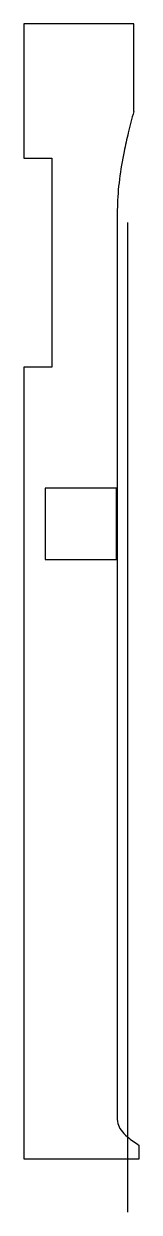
# Model space of a CAD drawing. Header units: millimetres. Extents: x -12 to -2, y -5 to 103.
import ezdxf

# ---------------------------------------------------------------- set-up
doc = ezdxf.new("R2010")
doc.units = ezdxf.units.MM
doc.layers.get('0').update_dxf_attribs({"linetype": 'CONTINUOUS'})

msp = doc.modelspace()

# ---------------------------------------------------------------- linework, layer by layer
for p, q in [((-2.5, 103.21), (-12.5, 103.21)), ((-12.5, 103.21), (-12.5, 91)), ((-2.5, 95.25), (-2.5, 103.21)), ((-12.5, 91), (-9.95, 91)), ((-9.95, 91), (-9.95, 72)), ((-3.06, 85.16), (-3.06, -4.84)), ((-9.95, 72), (-12.5, 72)), ((-12.5, 72), (-12.5, 0)), ((-2, 0), (-2, 1.24)), ((-12.5, 0), (-2, 0))]:
    msp.add_line(p, q)
msp.add_lwpolyline([(-4.06, 61), (-10.56, 61), (-10.56, 54.5), (-4.06, 54.5)], close=True)
msp.add_open_spline([(-2.5, 95.25), (-2.68, 94.6), (-2.84, 93.95), (-3.13, 92.74), (-3.26, 92.18), (-3.54, 90.77), (-3.69, 89.92), (-3.91, 88.23), (-3.97, 87.38), (-4, 85.97), (-4, 85.41), (-4, 79.3), (-4, 73.76), (-4, 62.69), (-4, 57.15), (-4, 51.61), (-4, 43.01), (-4, 34.4), (-4, 18.54), (-4, 11.28), (-4, 3.76), (-4.01, 3.49), (-3.85, 2.82), (-3.55, 2.42), (-2.76, 1.75), (-2.39, 1.5), (-2, 1.24)], degree=3, knots=[-9.525187, -9.525187, -9.525187, -9.525187, -9.330588, -9.330588, -9.161316, -9.161316, -8.907409, -8.907409, -8.653501, -8.653501, -8.48423, -8.48423, -6.822479, -6.822479, -5.160724, -5.160724, -5.160724, -2.580362, -2.580362, -0.402536, -0.402536, -0.322029, -0.322029, -0.201268, -0.201268, -0.123761, -0.123761, -0.123761, -0.123761])

doc.saveas('drawing.dxf')
